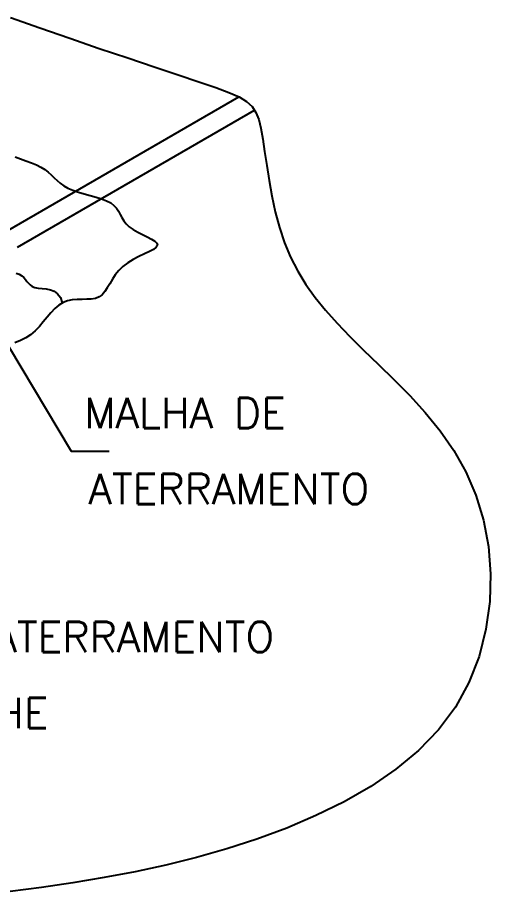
# Model space of a CAD drawing. Header units: millimetres. Extents: x -5253.2 to -5234.9, y -4643.3 to -4625.2.
# Drawn here: x -5238.03 to -5234.91, y -4640.74 to -4634.97 of the extents above; entities that cross this region are included whole.
import ezdxf

# ---------------------------------------------------------------- set-up
doc = ezdxf.new("R2010")
doc.units = ezdxf.units.MM
doc.header["$LTSCALE"] = 10
doc.linetypes.add('DASHEDX2', pattern=[1.5, 1, -0.5])
doc.layers.add('Termotécnica', color=7, linetype='Continuous')
doc.styles.add('r80', font='romans.shx')

msp = doc.modelspace()

# ---------------------------------------------------------------- linework, layer by layer
at = {"layer": 'Termotécnica', "color": 1, "linetype": 'DASHEDX2'}
for p, q in [((-5238.1352, -4636.3999), (-5236.5692, -4635.4958)), ((-5238.0299, -4636.4858), (-5236.4665, -4635.5831))]:
    msp.add_line(p, q, dxfattribs=at)
at = {"layer": 'Termotécnica', "color": 2}
for p, q in [((-5238.3473, -4636.7085), (-5237.676, -4637.8309)), ((-5237.676, -4637.8309), (-5237.426, -4637.8309))]:
    msp.add_line(p, q, dxfattribs=at)
at = {"layer": 'Termotécnica', "color": 1}
msp.add_lwpolyline([(-5238.077, -4634.9718), (-5237.8822, -4635.0409), (-5237.6851, -4635.1092), (-5237.4904, -4635.1755), (-5237.303, -4635.2385), (-5237.1279, -4635.297), (-5236.9698, -4635.3498), (-5236.8335, -4635.3955), (-5236.7227, -4635.4336), (-5236.6355, -4635.4662), (-5236.5685, -4635.4961), (-5236.5186, -4635.5261), (-5236.4825, -4635.559), (-5236.4571, -4635.5974), (-5236.439, -4635.6443), (-5236.4251, -4635.7023), (-5236.4126, -4635.7734), (-5236.4, -4635.8561), (-5236.3864, -4635.9478), (-5236.3708, -4636.0461), (-5236.3522, -4636.1487), (-5236.3297, -4636.253), (-5236.3023, -4636.3565), (-5236.269, -4636.457), (-5236.2289, -4636.5525), (-5236.1819, -4636.6436), (-5236.1278, -4636.7315), (-5236.0666, -4636.8174), (-5235.998, -4636.9025), (-5235.9222, -4636.9881), (-5235.8388, -4637.0753), (-5235.7479, -4637.1652), (-5235.6499, -4637.2592), (-5235.5473, -4637.3583), (-5235.4432, -4637.4635), (-5235.3405, -4637.5761), (-5235.2424, -4637.697), (-5235.1519, -4637.8273), (-5235.0721, -4637.9683), (-5235.006, -4638.1209), (-5234.9562, -4638.2855), (-5234.924, -4638.4596), (-5234.91, -4638.6399), (-5234.9152, -4638.8231), (-5234.9401, -4639.0059), (-5234.9857, -4639.1851), (-5235.0528, -4639.3573), (-5235.1419, -4639.5194), (-5235.2535, -4639.6686), (-5235.3853, -4639.805), (-5235.5346, -4639.9292), (-5235.6989, -4640.0419), (-5235.8754, -4640.1436), (-5236.0613, -4640.235), (-5236.2541, -4640.3168), (-5236.4511, -4640.3896), (-5236.6499, -4640.454), (-5236.8502, -4640.5108), (-5237.0518, -4640.5608), (-5237.2547, -4640.6047), (-5237.459, -4640.6433), (-5237.6644, -4640.6775), (-5237.871, -4640.7079), (-5238.0788, -4640.7353)], dxfattribs=at)
at = {"layer": 'Termotécnica', "color": 2}
for points in [[(-5238.0459, -4635.8914), (-5238.0102, -4635.9041), (-5237.974, -4635.9166), (-5237.9386, -4635.9294), (-5237.9052, -4635.943), (-5237.8752, -4635.9578), (-5237.8495, -4635.9742), (-5237.8273, -4635.9917), (-5237.8074, -4636.01), (-5237.7884, -4636.0286), (-5237.7691, -4636.0471), (-5237.7483, -4636.065), (-5237.7247, -4636.0819), (-5237.6971, -4636.0972), (-5237.6647, -4636.1108), (-5237.6284, -4636.1229), (-5237.5899, -4636.1342), (-5237.5506, -4636.145), (-5237.5119, -4636.156), (-5237.4755, -4636.1677), (-5237.4427, -4636.1805), (-5237.4152, -4636.1951), (-5237.3938, -4636.2117), (-5237.3774, -4636.2301), (-5237.3644, -4636.2498), (-5237.3532, -4636.2703), (-5237.3422, -4636.2913), (-5237.3296, -4636.3123), (-5237.3139, -4636.3327), (-5237.2935, -4636.3522), (-5237.2673, -4636.3705), (-5237.2371, -4636.3875), (-5237.2054, -4636.4035), (-5237.1744, -4636.4186), (-5237.1466, -4636.433), (-5237.1245, -4636.4469), (-5237.1103, -4636.4605), (-5237.1065, -4636.4738), (-5237.1147, -4636.4872), (-5237.1334, -4636.501), (-5237.1603, -4636.5156), (-5237.1929, -4636.5313), (-5237.2291, -4636.5485), (-5237.2664, -4636.5677), (-5237.3025, -4636.5891), (-5237.335, -4636.6132), (-5237.3624, -4636.6401), (-5237.3851, -4636.6689), (-5237.4044, -4636.6984), (-5237.4215, -4636.7274), (-5237.4376, -4636.7547), (-5237.454, -4636.7792), (-5237.4718, -4636.7996), (-5237.4923, -4636.8148), (-5237.5164, -4636.8242), (-5237.5436, -4636.8287), (-5237.5732, -4636.8303), (-5237.6044, -4636.8304), (-5237.6364, -4636.8308), (-5237.6685, -4636.8332), (-5237.6999, -4636.8392), (-5237.7298, -4636.8504), (-5237.7577, -4636.8681), (-5237.784, -4636.8913), (-5237.8094, -4636.9185), (-5237.8344, -4636.9483), (-5237.8597, -4636.9792), (-5237.8859, -4637.0097), (-5237.9136, -4637.0385), (-5237.9435, -4637.0639), (-5237.9759, -4637.0851), (-5238.0106, -4637.1027), (-5238.0468, -4637.1179)], [(-5238.0386, -4636.6571), (-5238.0179, -4636.6648), (-5238.0014, -4636.6746), (-5237.9884, -4636.6862), (-5237.9775, -4636.6988), (-5237.9678, -4636.7117), (-5237.9579, -4636.7242), (-5237.9466, -4636.7355), (-5237.9328, -4636.7449), (-5237.9152, -4636.7518), (-5237.8931, -4636.7557), (-5237.8676, -4636.7582), (-5237.8405, -4636.7613), (-5237.8132, -4636.767), (-5237.7875, -4636.7771), (-5237.7651, -4636.7936), (-5237.7474, -4636.8184), (-5237.7362, -4636.8536)]]:
    msp.add_lwpolyline(points, dxfattribs=at)

# ---------------------------------------------------------------- texts
at = {"layer": 'Termotécnica', "color": 2, "style": 'r80'}
for s, p in [('MALHA DE ', (-5237.5885, -4637.6802)), ('ATERRAMENTO', (-5237.5616, -4638.18)), ('HASTE DE ATERRAMENTO', (-5239.62, -4639.1564)), ('VER DETALHE', (-5239.591, -4639.6588))]:
    msp.add_text(s, height=0.2, dxfattribs=at).set_placement(p)

doc.saveas('drawing.dxf')
